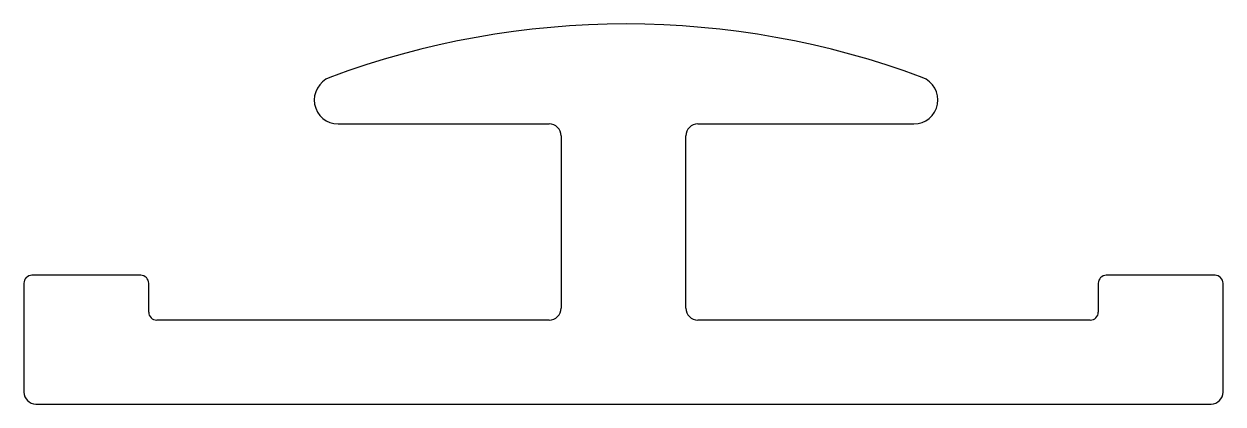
# Model space of a CAD drawing. Extents: x -19.6 to 18.5, y 5.6 to 17.7.
import ezdxf

# ---------------------------------------------------------------- set-up
doc = ezdxf.new("R2010")
doc.units = 0
doc.layers.get('0').update_dxf_attribs({"linetype": 'CONTINUOUS'})

msp = doc.modelspace()

# ---------------------------------------------------------------- linework, layer by layer
for p, q in [((-9.581, 14.524), (-2.879, 14.524)), ((1.846, 14.524), (8.71, 14.524)), ((-2.498, 14.143), (-2.498, 8.672)), ((1.465, 8.672), (1.465, 14.143)), ((-15.858, 9.713), (-19.313, 9.713)), ((18.279, 9.713), (14.825, 9.713)), ((-19.567, 9.459), (-19.567, 6.005)), ((-15.604, 8.545), (-15.604, 9.459)), ((14.571, 9.459), (14.571, 8.545)), ((18.533, 6.005), (18.533, 9.459)), ((-2.879, 8.291), (-15.35, 8.291)), ((14.317, 8.291), (1.846, 8.291)), ((-19.186, 5.624), (18.152, 5.624))]:
    msp.add_line(p, q)
for centre, radius, start, end in [((-0.435, -9.217), 26.916, 69.5323, 110.4677), ((-9.581, 15.286), 0.762, 110.4677, 270), ((8.71, 15.286), 0.762, 270, 69.5323), ((-2.879, 14.143), 0.381, 360, 90), ((1.846, 14.143), 0.381, 90, 180), ((-19.313, 9.459), 0.254, 90, 180), ((-15.858, 9.459), 0.254, 360, 90), ((14.825, 9.459), 0.254, 90, 180), ((18.279, 9.459), 0.254, 360, 90), ((-15.35, 8.545), 0.254, 180, 270), ((-2.879, 8.672), 0.381, 270, 360), ((1.846, 8.672), 0.381, 180, 270), ((14.317, 8.545), 0.254, 270, 360), ((-19.186, 6.005), 0.381, 180, 270), ((18.152, 6.005), 0.381, 270, 360)]:
    msp.add_arc(centre, radius, start, end)

doc.saveas('drawing.dxf')
